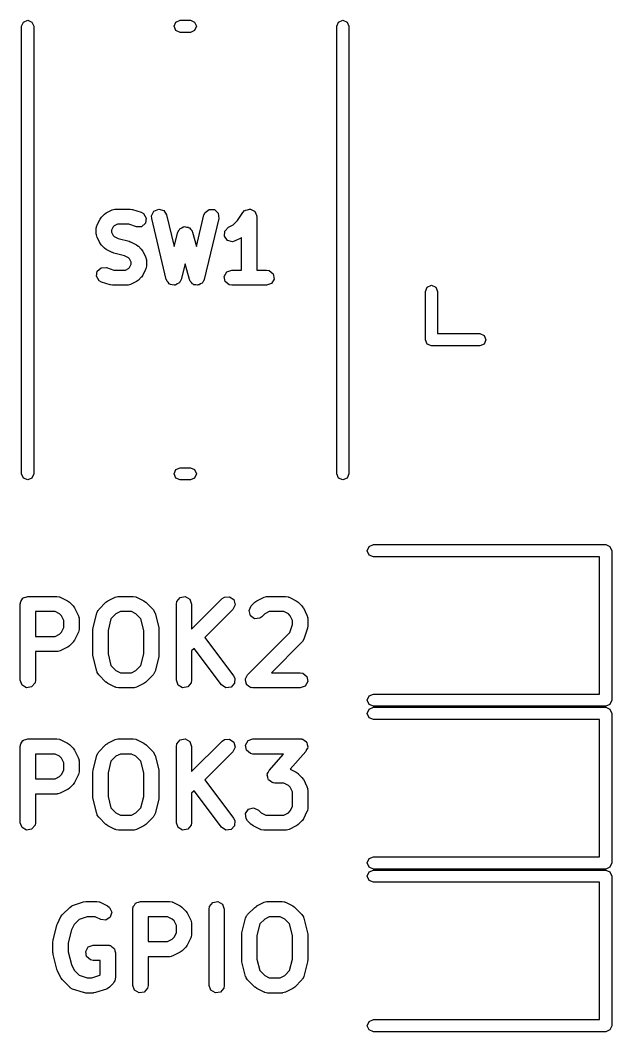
# Model space of a CAD drawing. Extents: x 83 to 117, y -104 to -70.4.
# Drawn here: x 89.33 to 95.14, y -90.69 to -80.74 of the extents above; entities that cross this region are included whole.
import ezdxf

# ---------------------------------------------------------------- set-up
doc = ezdxf.new("R2010")
doc.units = 0
doc.layers.add('BLACK', color=7, linetype='CONTINUOUS')

msp = doc.modelspace()

# ---------------------------------------------------------------- linework, layer by layer
at = {"layer": 'BLACK', "linetype": 'CONTINUOUS'}
for p, q in [((89.34, -80.8), (89.3576, -80.7576)), ((89.3576, -80.7576), (89.4, -80.74)), ((89.4, -80.74), (89.4424, -80.7576)), ((89.4424, -80.7576), (89.46, -80.8)), ((90.84, -80.8), (90.8576, -80.7576)), ((90.8576, -80.7576), (90.9, -80.74)), ((90.9, -80.74), (91, -80.74)), ((91, -80.74), (91.0424, -80.7576)), ((91.0424, -80.7576), (91.06, -80.8)), ((92.44, -80.8), (92.4576, -80.7576)), ((92.4576, -80.7576), (92.5, -80.74)), ((92.5, -80.74), (92.5424, -80.7576)), ((92.5424, -80.7576), (92.56, -80.8)), ((89.34, -85.2), (89.34, -80.8)), ((89.46, -80.8), (89.46, -85.2)), ((90.8576, -80.8424), (90.84, -80.8)), ((90.9, -80.86), (90.8576, -80.8424)), ((91, -80.86), (90.9, -80.86)), ((91.0424, -80.8424), (91, -80.86)), ((91.06, -80.8), (91.0424, -80.8424)), ((92.44, -85.2), (92.44, -80.8)), ((92.56, -80.8), (92.56, -85.2)), ((90.1255, -82.6755), (90.1541, -82.647)), ((90.1541, -82.647), (90.1725, -82.6341)), ((90.1725, -82.6341), (90.1736, -82.6329)), ((90.1736, -82.6329), (90.2307, -82.6043)), ((90.2307, -82.6043), (90.2557, -82.5969)), ((90.2557, -82.5969), (90.2601, -82.598)), ((90.2601, -82.598), (90.2643, -82.5964)), ((90.2643, -82.5964), (90.4071, -82.5964)), ((90.4071, -82.5964), (90.4292, -82.6003)), ((90.4292, -82.6003), (90.4309, -82.6003)), ((90.4309, -82.6003), (90.5166, -82.6288)), ((90.5166, -82.6288), (90.5395, -82.6413)), ((90.5395, -82.6413), (90.5663, -82.685)), ((90.6184, -82.6628), (90.6413, -82.6169)), ((90.6413, -82.6169), (90.6884, -82.5966)), ((90.6884, -82.5966), (90.7376, -82.6112)), ((90.7376, -82.6112), (90.7658, -82.6541)), ((91.1342, -82.6541), (91.1445, -82.6302)), ((91.1445, -82.6302), (91.1857, -82.5996)), ((91.1857, -82.5996), (91.2369, -82.6026)), ((91.2369, -82.6026), (91.2742, -82.6378)), ((91.2742, -82.6378), (91.2801, -82.6888)), ((91.4631, -82.7094), (91.5162, -82.6298)), ((91.5162, -82.6298), (91.5342, -82.611)), ((91.5342, -82.611), (91.5383, -82.6098)), ((91.5383, -82.6098), (91.5411, -82.6065)), ((91.5411, -82.6065), (91.5625, -82.6027)), ((91.5625, -82.6027), (91.5834, -82.5966)), ((91.5834, -82.5966), (91.5873, -82.5983)), ((91.5873, -82.5983), (91.5916, -82.5976)), ((91.5916, -82.5976), (91.6104, -82.6084)), ((91.6104, -82.6084), (91.6304, -82.6172)), ((91.6304, -82.6172), (91.6323, -82.6211)), ((91.6323, -82.6211), (91.636, -82.6232)), ((91.636, -82.6232), (91.6435, -82.6437)), ((91.6435, -82.6437), (91.6531, -82.6632)), ((90.0829, -82.7522), (90.1115, -82.695)), ((90.1115, -82.695), (90.1248, -82.677)), ((90.1248, -82.677), (90.1255, -82.6755)), ((90.282, -82.7464), (90.2516, -82.7616)), ((90.395, -82.7464), (90.282, -82.7464)), ((90.4691, -82.7712), (90.395, -82.7464)), ((90.5588, -82.7357), (90.5204, -82.7698)), ((90.5663, -82.685), (90.5588, -82.7357)), ((90.6199, -82.6888), (90.6184, -82.6628)), ((90.7628, -83.2888), (90.6199, -82.6888)), ((90.7658, -82.6541), (90.8398, -82.9649)), ((91.0602, -82.9649), (91.1342, -82.6541)), ((91.2801, -82.6888), (91.1372, -83.2888)), ((91.4199, -82.7526), (91.4631, -82.7094)), ((91.6531, -82.6632), (91.6521, -82.6674)), ((91.6521, -82.6674), (91.6536, -82.6714)), ((91.6536, -82.6714), (91.6536, -83.1964)), ((90.075, -82.7857), (90.0795, -82.7601)), ((90.075, -82.8429), (90.075, -82.7857)), ((90.0765, -82.8471), (90.075, -82.8429)), ((90.0755, -82.8514), (90.0765, -82.8471)), ((90.0795, -82.7601), (90.0824, -82.7566)), ((90.0824, -82.7566), (90.0829, -82.7522)), ((90.2402, -82.773), (90.225, -82.8034)), ((90.225, -82.8034), (90.225, -82.8252)), ((90.225, -82.8252), (90.2402, -82.8556)), ((90.2516, -82.7616), (90.2402, -82.773)), ((90.5204, -82.7698), (90.4691, -82.7712)), ((90.8398, -82.9649), (90.8775, -82.8235)), ((90.8775, -82.8235), (90.8885, -82.7999)), ((90.8885, -82.7999), (90.8941, -82.796)), ((90.8941, -82.796), (90.897, -82.7898)), ((90.897, -82.7898), (90.9146, -82.7816)), ((90.9146, -82.7816), (90.9305, -82.7704)), ((90.9305, -82.7704), (90.9373, -82.771)), ((90.9373, -82.771), (90.9436, -82.7681)), ((90.9436, -82.7681), (90.9623, -82.7732)), ((90.9623, -82.7732), (90.9816, -82.7748)), ((90.9816, -82.7748), (90.9865, -82.7797)), ((90.9865, -82.7797), (90.9931, -82.7815)), ((90.9931, -82.7815), (91.0042, -82.7974)), ((91.0042, -82.7974), (91.0179, -82.8111)), ((91.0179, -82.8111), (91.0185, -82.8179)), ((91.0185, -82.8179), (91.0225, -82.8235)), ((91.0225, -82.8235), (91.0602, -82.9649)), ((91.3353, -82.8642), (91.3383, -82.813)), ((91.3383, -82.813), (91.3736, -82.7758)), ((91.3736, -82.7758), (91.4199, -82.7526)), ((90.0829, -82.8764), (90.0755, -82.8514)), ((90.1115, -82.9335), (90.0829, -82.8764)), ((90.1127, -82.9347), (90.1115, -82.9335)), ((90.1255, -82.953), (90.1127, -82.9347)), ((90.2402, -82.8556), (90.2516, -82.8669)), ((90.2516, -82.8669), (90.2905, -82.8864)), ((90.2905, -82.8864), (90.3968, -82.913)), ((90.3968, -82.913), (90.4086, -82.9182)), ((90.4086, -82.9182), (90.4121, -82.9186)), ((90.4121, -82.9186), (90.4693, -82.9472)), ((90.4693, -82.9472), (90.4873, -82.9606)), ((91.3658, -82.9054), (91.3353, -82.8642)), ((91.4157, -82.9174), (91.3658, -82.9054)), ((91.4407, -82.9099), (91.4157, -82.9174)), ((91.4978, -82.8814), (91.4407, -82.9099)), ((91.499, -82.8802), (91.4978, -82.8814)), ((91.5036, -82.8769), (91.499, -82.8802)), ((91.5036, -83.1964), (91.5036, -82.8769)), ((90.1541, -82.9816), (90.1255, -82.953)), ((90.1556, -82.9823), (90.1541, -82.9816)), ((90.1736, -82.9957), (90.1556, -82.9823)), ((90.2307, -83.0242), (90.1736, -82.9957)), ((90.2343, -83.0246), (90.2307, -83.0242)), ((90.2461, -83.0299), (90.2343, -83.0246)), ((90.3524, -83.0565), (90.2461, -83.0299)), ((90.4873, -82.9606), (90.4887, -82.9613)), ((90.4887, -82.9613), (90.5173, -82.9898)), ((90.5173, -82.9898), (90.5302, -83.0082)), ((90.5302, -83.0082), (90.5314, -83.0093)), ((90.5314, -83.0093), (90.5599, -83.0665)), ((90.3913, -83.0759), (90.3524, -83.0565)), ((90.4026, -83.0873), (90.3913, -83.0759)), ((90.4179, -83.1177), (90.4026, -83.0873)), ((90.4026, -83.1699), (90.4179, -83.1394)), ((90.4179, -83.1394), (90.4179, -83.1177)), ((90.5599, -83.0665), (90.5674, -83.0914)), ((90.5674, -83.0914), (90.5663, -83.0958)), ((90.5663, -83.0958), (90.5679, -83.1)), ((90.5679, -83.1), (90.5679, -83.1571)), ((90.95, -83.1339), (90.9082, -83.2908)), ((90.9918, -83.2908), (90.95, -83.1339)), ((90.0765, -83.2579), (90.084, -83.2071)), ((90.084, -83.2071), (90.1224, -83.1731)), ((90.1224, -83.1731), (90.1737, -83.1717)), ((90.1737, -83.1717), (90.2479, -83.1964)), ((90.2479, -83.1964), (90.3609, -83.1964)), ((90.3609, -83.1964), (90.3913, -83.1812)), ((90.3913, -83.1812), (90.4026, -83.1699)), ((90.5599, -83.1907), (90.5314, -83.2478)), ((90.5605, -83.1862), (90.5599, -83.1907)), ((90.5633, -83.1828), (90.5605, -83.1862)), ((90.5679, -83.1571), (90.5633, -83.1828)), ((91.3333, -83.2584), (91.3589, -83.214)), ((91.3589, -83.214), (91.4071, -83.1964)), ((91.4071, -83.1964), (91.5036, -83.1964)), ((91.6536, -83.1964), (91.75, -83.1964)), ((91.75, -83.1964), (91.7757, -83.201)), ((91.7757, -83.201), (91.815, -83.2339)), ((91.815, -83.2339), (91.8239, -83.2845)), ((90.1034, -83.3016), (90.0765, -83.2579)), ((90.1263, -83.314), (90.1034, -83.3016)), ((90.212, -83.3426), (90.1263, -83.314)), ((90.2136, -83.3425), (90.212, -83.3426)), ((90.2357, -83.3464), (90.2136, -83.3425)), ((90.3786, -83.3464), (90.2357, -83.3464)), ((90.3828, -83.3449), (90.3786, -83.3464)), ((90.3871, -83.3459), (90.3828, -83.3449)), ((90.4121, -83.3385), (90.3871, -83.3459)), ((90.4693, -83.3099), (90.4121, -83.3385)), ((90.4704, -83.3088), (90.4693, -83.3099)), ((90.4887, -83.2959), (90.4704, -83.3088)), ((90.5173, -83.2673), (90.4887, -83.2959)), ((90.518, -83.2658), (90.5173, -83.2673)), ((90.5314, -83.2478), (90.518, -83.2658)), ((90.7671, -83.2954), (90.7628, -83.2888)), ((90.7678, -83.3032), (90.7671, -83.2954)), ((90.7808, -83.3162), (90.7678, -83.3032)), ((90.791, -83.3316), (90.7808, -83.3162)), ((90.7985, -83.3339), (90.791, -83.3316)), ((90.8041, -83.3394), (90.7985, -83.3339)), ((90.8225, -83.341), (90.8041, -83.3394)), ((90.8402, -83.3463), (90.8225, -83.341)), ((90.8474, -83.3432), (90.8402, -83.3463)), ((90.8552, -83.3438), (90.8474, -83.3432)), ((90.8703, -83.3333), (90.8552, -83.3438)), ((90.8872, -83.3259), (90.8703, -83.3333)), ((90.8908, -83.3189), (90.8872, -83.3259)), ((90.8972, -83.3144), (90.8908, -83.3189)), ((90.9082, -83.2908), (90.8972, -83.3144)), ((90.9963, -83.2972), (90.9918, -83.2908)), ((90.9972, -83.305), (90.9963, -83.2972)), ((91.0106, -83.3177), (90.9972, -83.305)), ((91.0212, -83.3328), (91.0106, -83.3177)), ((91.0288, -83.3349), (91.0212, -83.3328)), ((91.0345, -83.3403), (91.0288, -83.3349)), ((91.0529, -83.3414), (91.0345, -83.3403)), ((91.0707, -83.3462), (91.0529, -83.3414)), ((91.0779, -83.3428), (91.0707, -83.3462)), ((91.0857, -83.3433), (91.0779, -83.3428)), ((91.1005, -83.3323), (91.0857, -83.3433)), ((91.1173, -83.3245), (91.1005, -83.3323)), ((91.1206, -83.3174), (91.1173, -83.3245)), ((91.1269, -83.3127), (91.1206, -83.3174)), ((91.1372, -83.2888), (91.1269, -83.3127)), ((91.3422, -83.3089), (91.3333, -83.2584)), ((91.3815, -83.3419), (91.3422, -83.3089)), ((91.4071, -83.3464), (91.3815, -83.3419)), ((91.75, -83.3464), (91.4071, -83.3464)), ((91.7982, -83.3289), (91.75, -83.3464)), ((91.8239, -83.2845), (91.7982, -83.3289)), ((93.3295, -83.3638), (93.372, -83.3462)), ((93.372, -83.3462), (93.4144, -83.3638)), ((93.312, -83.4062), (93.3295, -83.3638)), ((93.312, -83.8812), (93.312, -83.4062)), ((93.4144, -83.3638), (93.432, -83.4062)), ((93.432, -83.4062), (93.432, -83.8212)), ((93.432, -83.8212), (93.847, -83.8212)), ((93.847, -83.8212), (93.8894, -83.8388)), ((93.8894, -83.8388), (93.907, -83.8812)), ((93.3295, -83.9236), (93.312, -83.8812)), ((93.372, -83.9412), (93.3295, -83.9236)), ((93.847, -83.9412), (93.372, -83.9412)), ((93.8894, -83.9236), (93.847, -83.9412)), ((93.907, -83.8812), (93.8894, -83.9236)), ((89.3576, -85.2424), (89.34, -85.2)), ((89.46, -85.2), (89.4424, -85.2424)), ((90.84, -85.2), (90.8576, -85.1576)), ((90.8576, -85.2424), (90.84, -85.2)), ((90.8576, -85.1576), (90.9, -85.14)), ((90.9, -85.14), (91, -85.14)), ((91, -85.14), (91.0424, -85.1576)), ((91.0424, -85.1576), (91.06, -85.2)), ((91.06, -85.2), (91.0424, -85.2424)), ((92.4576, -85.2424), (92.44, -85.2)), ((92.56, -85.2), (92.5424, -85.2424)), ((89.4, -85.26), (89.3576, -85.2424)), ((89.4424, -85.2424), (89.4, -85.26)), ((90.9, -85.26), (90.8576, -85.2424)), ((91, -85.26), (90.9, -85.26)), ((91.0424, -85.2424), (91, -85.26)), ((92.5, -85.26), (92.4576, -85.2424)), ((92.5424, -85.2424), (92.5, -85.26)), ((92.74, -85.9559), (92.7576, -85.9135)), ((92.7576, -85.9135), (92.8, -85.8959)), ((92.8, -85.8959), (95.085, -85.8959)), ((95.085, -85.8959), (95.1274, -85.9135)), ((95.1274, -85.9135), (95.145, -85.9559)), ((92.7576, -85.9984), (92.74, -85.9559)), ((92.8, -86.0159), (92.7576, -85.9984)), ((95.025, -86.0159), (92.8, -86.0159)), ((95.025, -87.3659), (95.025, -86.0159)), ((95.145, -85.9559), (95.145, -87.4259)), ((89.3437, -86.4396), (89.3535, -86.4228)), ((89.3535, -86.4228), (89.3598, -86.4204)), ((89.3598, -86.4204), (89.3642, -86.4153)), ((89.3642, -86.4153), (89.3834, -86.4119)), ((89.3834, -86.4119), (89.4017, -86.4052)), ((89.4017, -86.4052), (89.6874, -86.4052)), ((89.6874, -86.4052), (89.7131, -86.4097)), ((89.7131, -86.4097), (89.7165, -86.4126)), ((89.7165, -86.4126), (89.721, -86.4131)), ((89.721, -86.4131), (89.7924, -86.4488)), ((90.1896, -86.4488), (90.261, -86.4131)), ((90.261, -86.4131), (90.286, -86.4057)), ((90.286, -86.4057), (90.2903, -86.4067)), ((90.2903, -86.4067), (90.2946, -86.4052)), ((90.2946, -86.4052), (90.4374, -86.4052)), ((90.4374, -86.4052), (90.4631, -86.4097)), ((90.4631, -86.4097), (90.4665, -86.4126)), ((90.4665, -86.4126), (90.471, -86.4131)), ((90.471, -86.4131), (90.5424, -86.4488)), ((90.8669, -86.4546), (90.8999, -86.4153)), ((90.8999, -86.4153), (90.9504, -86.4064)), ((90.9504, -86.4064), (90.9949, -86.432)), ((91.0124, -86.7277), (91.313, -86.4272)), ((91.313, -86.4272), (91.3343, -86.4122)), ((91.3343, -86.4122), (91.3854, -86.4078)), ((91.3854, -86.4078), (91.4274, -86.4372)), ((91.6539, -86.4488), (91.7253, -86.4131)), ((91.7253, -86.4131), (91.7503, -86.4057)), ((91.7503, -86.4057), (91.7546, -86.4067)), ((91.7546, -86.4067), (91.7588, -86.4052)), ((91.7588, -86.4052), (91.9374, -86.4052)), ((91.9374, -86.4052), (91.9631, -86.4097)), ((91.9631, -86.4097), (91.9665, -86.4126)), ((91.9665, -86.4126), (91.971, -86.4131)), ((91.971, -86.4131), (92.0424, -86.4488)), ((89.3267, -86.4802), (89.3284, -86.4705)), ((89.3267, -87.2302), (89.3267, -86.4802)), ((89.3278, -86.4672), (89.3295, -86.4643)), ((89.3284, -86.4705), (89.3278, -86.4672)), ((89.3295, -86.4643), (89.3312, -86.4546)), ((89.3312, -86.4546), (89.3437, -86.4396)), ((89.7924, -86.4488), (89.8104, -86.4622)), ((89.8104, -86.4622), (89.8119, -86.4629)), ((89.8119, -86.4629), (89.8476, -86.4986)), ((89.8476, -86.4986), (89.8604, -86.517)), ((89.8604, -86.517), (89.8616, -86.5181)), ((89.8616, -86.5181), (89.8974, -86.5895)), ((90.0987, -86.5343), (90.1701, -86.4629)), ((90.1701, -86.4629), (90.1885, -86.45)), ((90.1885, -86.45), (90.1896, -86.4488)), ((90.5424, -86.4488), (90.5604, -86.4622)), ((90.5604, -86.4622), (90.5619, -86.4629)), ((90.5619, -86.4629), (90.6333, -86.5343)), ((90.8624, -86.4802), (90.8669, -86.4546)), ((90.8624, -87.2302), (90.8624, -86.4802)), ((90.9949, -86.432), (91.0124, -86.4802)), ((91.0124, -86.4802), (91.0124, -86.7277)), ((91.4407, -86.4868), (91.419, -86.5332)), ((91.4274, -86.4372), (91.4407, -86.4868)), ((91.577, -86.5451), (91.5987, -86.4986)), ((91.5987, -86.4986), (91.6344, -86.4629)), ((91.6344, -86.4629), (91.6527, -86.45)), ((91.6527, -86.45), (91.6539, -86.4488)), ((92.0424, -86.4488), (92.0604, -86.4622)), ((92.0604, -86.4622), (92.0619, -86.4629)), ((92.0619, -86.4629), (92.0976, -86.4986)), ((92.0976, -86.4986), (92.1104, -86.517)), ((92.1104, -86.517), (92.1116, -86.5181)), ((92.1116, -86.5181), (92.1473, -86.5895)), ((89.4767, -86.5552), (89.4767, -86.7981)), ((89.6697, -86.5552), (89.4767, -86.5552)), ((89.7144, -86.5776), (89.6697, -86.5552)), ((89.7329, -86.5961), (89.7144, -86.5776)), ((89.7553, -86.6408), (89.7329, -86.5961)), ((89.8974, -86.5895), (89.9048, -86.6145)), ((89.9048, -86.6145), (89.9037, -86.6189)), ((89.9037, -86.6189), (89.9053, -86.6231)), ((89.9053, -86.6231), (89.9053, -86.7302)), ((90.0432, -86.712), (90.0789, -86.5692)), ((90.0789, -86.5692), (90.0895, -86.5454)), ((90.0895, -86.5454), (90.0955, -86.541)), ((90.0955, -86.541), (90.0987, -86.5343)), ((90.2194, -86.6257), (90.191, -86.7394)), ((90.2676, -86.5776), (90.2194, -86.6257)), ((90.3123, -86.5552), (90.2676, -86.5776)), ((90.4197, -86.5552), (90.3123, -86.5552)), ((90.4644, -86.5776), (90.4197, -86.5552)), ((90.5125, -86.6257), (90.4644, -86.5776)), ((90.541, -86.7394), (90.5125, -86.6257)), ((90.6333, -86.5343), (90.6482, -86.5557)), ((90.6482, -86.5557), (90.6489, -86.563)), ((90.6489, -86.563), (90.653, -86.5692)), ((90.653, -86.5692), (90.6887, -86.712)), ((91.419, -86.5332), (91.1436, -86.8087)), ((91.5903, -86.5947), (91.577, -86.5451)), ((91.6323, -86.6241), (91.5903, -86.5947)), ((91.6834, -86.6196), (91.6323, -86.6241)), ((91.7047, -86.6047), (91.6834, -86.6196)), ((91.7318, -86.5776), (91.7047, -86.6047)), ((91.7765, -86.5552), (91.7318, -86.5776)), ((91.9197, -86.5552), (91.7765, -86.5552)), ((91.9644, -86.5776), (91.9197, -86.5552)), ((91.9829, -86.5961), (91.9644, -86.5776)), ((92.0053, -86.6408), (91.9829, -86.5961)), ((92.1473, -86.5895), (92.1548, -86.6145)), ((92.1548, -86.6145), (92.1537, -86.6189)), ((92.1537, -86.6189), (92.1553, -86.6231)), ((92.1553, -86.6231), (92.1553, -86.6945)), ((89.7329, -86.7572), (89.7553, -86.7125)), ((89.7553, -86.7125), (89.7553, -86.6408)), ((90.041, -86.7302), (90.0436, -86.7155)), ((90.0436, -86.7155), (90.0432, -86.712)), ((90.6887, -86.712), (90.6898, -86.727)), ((90.6898, -86.727), (90.691, -86.7302)), ((91.979, -86.7611), (92.0053, -86.6823)), ((92.0053, -86.6823), (92.0053, -86.6408)), ((92.1514, -86.7182), (92.1157, -86.8254)), ((92.1553, -86.6945), (92.1514, -86.7166)), ((92.1514, -86.7166), (92.1514, -86.7182)), ((89.4767, -86.7981), (89.6697, -86.7981)), ((89.6697, -86.7981), (89.7144, -86.7757)), ((89.7144, -86.7757), (89.7329, -86.7572)), ((89.8974, -86.7638), (89.8616, -86.8352)), ((89.8979, -86.7593), (89.8974, -86.7638)), ((89.9007, -86.7559), (89.8979, -86.7593)), ((89.9053, -86.7302), (89.9007, -86.7559)), ((90.041, -86.9802), (90.041, -86.7302)), ((90.191, -86.7394), (90.191, -86.971)), ((90.541, -86.971), (90.541, -86.7394)), ((90.691, -86.7302), (90.691, -86.9802)), ((91.1436, -86.8087), (91.426, -87.1852)), ((91.563, -87.1772), (91.979, -86.7611)), ((92.1157, -86.8254), (92.1033, -86.8483)), ((89.7924, -86.9044), (89.721, -86.9402)), ((89.7935, -86.9032), (89.7924, -86.9044)), ((89.8119, -86.8904), (89.7935, -86.9032)), ((89.8476, -86.8547), (89.8119, -86.8904)), ((89.8483, -86.8532), (89.8476, -86.8547)), ((89.8616, -86.8352), (89.8483, -86.8532)), ((91.0364, -86.9158), (91.0124, -86.9399)), ((91.306, -87.2752), (91.0364, -86.9158)), ((92.0976, -86.8547), (91.797, -87.1552)), ((92.0995, -86.8506), (92.0976, -86.8547)), ((92.1033, -86.8483), (92.0995, -86.8506)), ((89.6874, -86.9481), (89.4767, -86.9481)), ((89.4767, -86.9481), (89.4767, -87.2302)), ((89.6916, -86.9465), (89.6874, -86.9481)), ((89.696, -86.9476), (89.6916, -86.9465)), ((89.721, -86.9402), (89.696, -86.9476)), ((90.0422, -86.9835), (90.041, -86.9802)), ((90.0432, -86.9984), (90.0422, -86.9835)), ((90.0789, -87.1413), (90.0432, -86.9984)), ((90.191, -86.971), (90.2194, -87.0847)), ((90.5125, -87.0847), (90.541, -86.971)), ((90.6887, -86.9984), (90.653, -87.1413)), ((90.691, -86.9802), (90.6884, -86.995)), ((90.6884, -86.995), (90.6887, -86.9984)), ((91.0124, -86.9399), (91.0124, -87.2302)), ((90.2194, -87.0847), (90.2676, -87.1329)), ((90.4644, -87.1329), (90.5125, -87.0847)), ((90.0831, -87.1474), (90.0789, -87.1413)), ((90.0837, -87.1548), (90.0831, -87.1474)), ((90.0987, -87.1761), (90.0837, -87.1548)), ((90.1701, -87.2475), (90.0987, -87.1761)), ((90.2676, -87.1329), (90.3123, -87.1552)), ((90.3123, -87.1552), (90.4197, -87.1552)), ((90.4197, -87.1552), (90.4644, -87.1329)), ((90.6333, -87.1761), (90.5619, -87.2475)), ((90.6364, -87.1694), (90.6333, -87.1761)), ((90.6424, -87.165), (90.6364, -87.1694)), ((90.653, -87.1413), (90.6424, -87.165)), ((91.426, -87.1852), (91.4378, -87.2084)), ((91.4378, -87.2084), (91.435, -87.2597)), ((91.5413, -87.2237), (91.5427, -87.2206)), ((91.5471, -87.2455), (91.5413, -87.2237)), ((91.5421, -87.2172), (91.5534, -87.1976)), ((91.5427, -87.2206), (91.5421, -87.2172)), ((91.5534, -87.1976), (91.563, -87.1772)), ((91.797, -87.1552), (92.0803, -87.1552)), ((92.0803, -87.1552), (92.1059, -87.1597)), ((92.1059, -87.1597), (92.1452, -87.1927)), ((92.1452, -87.1927), (92.1541, -87.2432)), ((89.3442, -87.2784), (89.3267, -87.2302)), ((89.3887, -87.3041), (89.3442, -87.2784)), ((89.4392, -87.2952), (89.3887, -87.3041)), ((89.4722, -87.2559), (89.4392, -87.2952)), ((89.4767, -87.2302), (89.4722, -87.2559)), ((90.1716, -87.2482), (90.1701, -87.2475)), ((90.1896, -87.2616), (90.1716, -87.2482)), ((90.261, -87.2973), (90.1896, -87.2616)), ((90.2655, -87.2978), (90.261, -87.2973)), ((90.2689, -87.3007), (90.2655, -87.2978)), ((90.2946, -87.3052), (90.2689, -87.3007)), ((90.4374, -87.3052), (90.2946, -87.3052)), ((90.4416, -87.3037), (90.4374, -87.3052)), ((90.446, -87.3047), (90.4416, -87.3037)), ((90.471, -87.2973), (90.446, -87.3047)), ((90.5424, -87.2616), (90.471, -87.2973)), ((90.5435, -87.2604), (90.5424, -87.2616)), ((90.5619, -87.2475), (90.5435, -87.2604)), ((90.88, -87.2784), (90.8624, -87.2302)), ((90.9244, -87.3041), (90.88, -87.2784)), ((90.9749, -87.2952), (90.9244, -87.3041)), ((91.0079, -87.2559), (90.9749, -87.2952)), ((91.0124, -87.2302), (91.0079, -87.2559)), ((91.3489, -87.3033), (91.306, -87.2752)), ((91.3999, -87.2971), (91.3489, -87.3033)), ((91.435, -87.2597), (91.3999, -87.2971)), ((91.551, -87.2677), (91.5471, -87.2455)), ((91.5537, -87.2699), (91.551, -87.2677)), ((91.5545, -87.2732), (91.5537, -87.2699)), ((91.573, -87.2862), (91.5545, -87.2732)), ((91.5903, -87.3007), (91.573, -87.2862)), ((91.5949, -87.3015), (91.5903, -87.3007)), ((91.5966, -87.3027), (91.5949, -87.3015)), ((91.5999, -87.3024), (91.5966, -87.3027)), ((91.616, -87.3052), (91.5999, -87.3024)), ((92.0803, -87.3052), (91.616, -87.3052)), ((92.1285, -87.2877), (92.0803, -87.3052)), ((92.1541, -87.2432), (92.1285, -87.2877)), ((92.74, -87.4259), (92.7576, -87.3835)), ((92.7576, -87.3835), (92.8, -87.3659)), ((92.8, -87.3659), (95.025, -87.3659)), ((92.7576, -87.4684), (92.74, -87.4259)), ((92.74, -87.5559), (92.7576, -87.5135)), ((92.8, -87.4859), (92.7576, -87.4684)), ((92.7576, -87.5135), (92.8, -87.4959)), ((95.085, -87.4859), (92.8, -87.4859)), ((92.8, -87.4959), (95.085, -87.4959)), ((95.1274, -87.4684), (95.085, -87.4859)), ((95.085, -87.4959), (95.1274, -87.5135)), ((95.145, -87.4259), (95.1274, -87.4684)), ((95.1274, -87.5135), (95.145, -87.5559)), ((92.7576, -87.5984), (92.74, -87.5559)), ((92.8, -87.6159), (92.7576, -87.5984)), ((95.025, -87.6159), (92.8, -87.6159)), ((95.025, -88.9659), (95.025, -87.6159)), ((95.145, -87.5559), (95.145, -89.0259)), ((89.3535, -87.8228), (89.3598, -87.8204)), ((89.3598, -87.8204), (89.3642, -87.8153)), ((89.3642, -87.8153), (89.3834, -87.8119)), ((89.3834, -87.8119), (89.4017, -87.8052)), ((89.4017, -87.8052), (89.6874, -87.8052)), ((89.6874, -87.8052), (89.7131, -87.8097)), ((89.7131, -87.8097), (89.7165, -87.8126)), ((89.7165, -87.8126), (89.721, -87.8131)), ((89.721, -87.8131), (89.7924, -87.8488)), ((90.1896, -87.8488), (90.261, -87.8131)), ((90.261, -87.8131), (90.286, -87.8057)), ((90.286, -87.8057), (90.2903, -87.8067)), ((90.2903, -87.8067), (90.2946, -87.8052)), ((90.2946, -87.8052), (90.4374, -87.8052)), ((90.4374, -87.8052), (90.4631, -87.8097)), ((90.4631, -87.8097), (90.4665, -87.8126)), ((90.4665, -87.8126), (90.471, -87.8131)), ((90.471, -87.8131), (90.5424, -87.8488)), ((90.8669, -87.8546), (90.8999, -87.8153)), ((90.8999, -87.8153), (90.9504, -87.8064)), ((90.9504, -87.8064), (90.9949, -87.832)), ((91.313, -87.8272), (91.3343, -87.8122)), ((91.3343, -87.8122), (91.3854, -87.8078)), ((91.3854, -87.8078), (91.4274, -87.8372)), ((91.5678, -87.8228), (91.616, -87.8052)), ((91.616, -87.8052), (92.0803, -87.8052)), ((92.0803, -87.8052), (92.0914, -87.8072)), ((92.0914, -87.8072), (92.0948, -87.8066)), ((92.0948, -87.8066), (92.0975, -87.8082)), ((92.0975, -87.8082), (92.1059, -87.8097)), ((92.1059, -87.8097), (92.1214, -87.8227)), ((89.3267, -87.8802), (89.3284, -87.8705)), ((89.3267, -88.6302), (89.3267, -87.8802)), ((89.3278, -87.8672), (89.3295, -87.8643)), ((89.3284, -87.8705), (89.3278, -87.8672)), ((89.3295, -87.8643), (89.3312, -87.8546)), ((89.3312, -87.8546), (89.3437, -87.8396)), ((89.3437, -87.8396), (89.3535, -87.8228)), ((89.7924, -87.8488), (89.8104, -87.8622)), ((89.8104, -87.8622), (89.8119, -87.8629)), ((89.8119, -87.8629), (89.8476, -87.8986)), ((89.8476, -87.8986), (89.8604, -87.917)), ((89.8604, -87.917), (89.8616, -87.9181)), ((89.8616, -87.9181), (89.8974, -87.9895)), ((90.0987, -87.9343), (90.1701, -87.8629)), ((90.1701, -87.8629), (90.1885, -87.85)), ((90.1885, -87.85), (90.1896, -87.8488)), ((90.5424, -87.8488), (90.5604, -87.8622)), ((90.5604, -87.8622), (90.5619, -87.8629)), ((90.5619, -87.8629), (90.6333, -87.9343)), ((90.8624, -87.8802), (90.8669, -87.8546)), ((90.8624, -88.6302), (90.8624, -87.8802)), ((90.9949, -87.832), (91.0124, -87.8802)), ((91.0124, -88.1277), (91.313, -87.8272)), ((91.0124, -87.8802), (91.0124, -88.1277)), ((91.4407, -87.8867), (91.419, -87.9332)), ((91.4274, -87.8372), (91.4407, -87.8867)), ((91.5421, -87.8672), (91.5678, -87.8228)), ((91.551, -87.9177), (91.5421, -87.8672)), ((91.5903, -87.9507), (91.551, -87.9177)), ((92.1214, -87.8227), (92.1387, -87.8332)), ((92.144, -87.9107), (92.1367, -87.9296)), ((92.1387, -87.8332), (92.1406, -87.8389)), ((92.1406, -87.8389), (92.1452, -87.8427)), ((92.1541, -87.8932), (92.144, -87.9107)), ((92.1452, -87.8427), (92.1487, -87.8626)), ((92.1487, -87.8626), (92.1553, -87.8818)), ((92.1553, -87.8818), (92.1531, -87.8873)), ((92.1531, -87.8873), (92.1541, -87.8932)), ((89.4767, -87.9552), (89.4767, -88.1981)), ((89.6697, -87.9552), (89.4767, -87.9552)), ((89.7144, -87.9776), (89.6697, -87.9552)), ((89.7329, -87.9961), (89.7144, -87.9776)), ((89.7553, -88.0408), (89.7329, -87.9961)), ((89.8974, -87.9895), (89.9048, -88.0145)), ((89.9048, -88.0145), (89.9037, -88.0189)), ((89.9037, -88.0189), (89.9053, -88.0231)), ((90.0432, -88.112), (90.0789, -87.9692)), ((90.0789, -87.9692), (90.0895, -87.9454)), ((90.0895, -87.9454), (90.0955, -87.941)), ((90.0955, -87.941), (90.0987, -87.9343)), ((90.2676, -87.9776), (90.2194, -88.0257)), ((90.3123, -87.9552), (90.2676, -87.9776)), ((90.4197, -87.9552), (90.3123, -87.9552)), ((90.4644, -87.9776), (90.4197, -87.9552)), ((90.5125, -88.0257), (90.4644, -87.9776)), ((90.6333, -87.9343), (90.6482, -87.9557)), ((90.6482, -87.9557), (90.6489, -87.963)), ((90.6489, -87.963), (90.653, -87.9692)), ((90.653, -87.9692), (90.6887, -88.112)), ((91.419, -87.9332), (91.1436, -88.2087)), ((91.616, -87.9552), (91.5903, -87.9507)), ((91.915, -87.9552), (91.616, -87.9552)), ((91.7738, -88.1165), (91.915, -87.9552)), ((92.1367, -87.9296), (91.9832, -88.105)), ((89.7329, -88.1572), (89.7553, -88.1125)), ((89.7553, -88.1125), (89.7553, -88.0408)), ((89.9053, -88.0231), (89.9053, -88.1302)), ((90.041, -88.1302), (90.0436, -88.1155)), ((90.0436, -88.1155), (90.0432, -88.112)), ((90.2194, -88.0257), (90.191, -88.1394)), ((90.541, -88.1394), (90.5125, -88.0257)), ((90.6887, -88.112), (90.6898, -88.127)), ((91.7665, -88.1354), (91.7738, -88.1165)), ((91.9832, -88.105), (92.0424, -88.1346)), ((89.4767, -88.1981), (89.6697, -88.1981)), ((89.6697, -88.1981), (89.7144, -88.1757)), ((89.7144, -88.1757), (89.7329, -88.1572)), ((89.8974, -88.1638), (89.8616, -88.2352)), ((89.8979, -88.1593), (89.8974, -88.1638)), ((89.9007, -88.1559), (89.8979, -88.1593)), ((89.9053, -88.1302), (89.9007, -88.1559)), ((90.041, -88.3802), (90.041, -88.1302)), ((90.191, -88.1394), (90.191, -88.371)), ((90.541, -88.371), (90.541, -88.1394)), ((90.6898, -88.127), (90.691, -88.1302)), ((90.691, -88.1302), (90.691, -88.3802)), ((91.1436, -88.2087), (91.426, -88.5852)), ((91.7553, -88.1644), (91.7574, -88.1588)), ((91.7618, -88.1835), (91.7553, -88.1644)), ((91.7564, -88.1529), (91.7665, -88.1354)), ((91.7574, -88.1588), (91.7564, -88.1529)), ((91.7653, -88.2034), (91.7618, -88.1835)), ((91.7699, -88.2073), (91.7653, -88.2034)), ((91.7718, -88.2129), (91.7699, -88.2073)), ((91.7891, -88.2234), (91.7718, -88.2129)), ((92.0424, -88.1346), (92.0604, -88.1479)), ((92.0604, -88.1479), (92.0619, -88.1486)), ((92.0619, -88.1486), (92.0976, -88.1843)), ((92.0976, -88.1843), (92.1104, -88.2027)), ((92.1104, -88.2027), (92.1116, -88.2038)), ((92.1116, -88.2038), (92.1473, -88.2752)), ((89.7924, -88.3044), (89.721, -88.3402)), ((89.7935, -88.3032), (89.7924, -88.3044)), ((89.8119, -88.2904), (89.7935, -88.3032)), ((89.8476, -88.2547), (89.8119, -88.2904)), ((89.8483, -88.2532), (89.8476, -88.2547)), ((89.8616, -88.2352), (89.8483, -88.2532)), ((91.0364, -88.3158), (91.0124, -88.3399)), ((91.306, -88.6752), (91.0364, -88.3158)), ((91.8046, -88.2364), (91.7891, -88.2234)), ((91.8131, -88.2379), (91.8046, -88.2364)), ((91.8157, -88.2395), (91.8131, -88.2379)), ((91.8192, -88.239), (91.8157, -88.2395)), ((91.8303, -88.2409), (91.8192, -88.239)), ((91.9197, -88.2409), (91.8303, -88.2409)), ((91.9644, -88.2633), (91.9197, -88.2409)), ((91.9829, -88.2818), (91.9644, -88.2633)), ((92.0053, -88.3265), (91.9829, -88.2818)), ((92.1473, -88.2752), (92.1548, -88.3002)), ((92.1548, -88.3002), (92.1537, -88.3046)), ((92.1537, -88.3046), (92.1553, -88.3088)), ((92.1553, -88.3088), (92.1553, -88.4874)), ((89.6874, -88.3481), (89.4767, -88.3481)), ((89.4767, -88.3481), (89.4767, -88.6302)), ((89.6916, -88.3465), (89.6874, -88.3481)), ((89.696, -88.3476), (89.6916, -88.3465)), ((89.721, -88.3402), (89.696, -88.3476)), ((90.0422, -88.3835), (90.041, -88.3802)), ((90.0432, -88.3984), (90.0422, -88.3835)), ((90.0789, -88.5413), (90.0432, -88.3984)), ((90.191, -88.371), (90.2194, -88.4847)), ((90.5125, -88.4847), (90.541, -88.371)), ((90.6887, -88.3984), (90.653, -88.5413)), ((90.691, -88.3802), (90.6884, -88.395)), ((90.6884, -88.395), (90.6887, -88.3984)), ((91.0124, -88.3399), (91.0124, -88.6302)), ((92.0053, -88.4697), (92.0053, -88.3265)), ((90.2194, -88.4847), (90.2676, -88.5329)), ((90.4644, -88.5329), (90.5125, -88.4847)), ((91.5435, -88.5394), (91.573, -88.4973)), ((91.573, -88.4973), (91.6225, -88.4841)), ((91.6225, -88.4841), (91.669, -88.5058)), ((91.669, -88.5058), (91.6961, -88.5329)), ((91.9644, -88.5329), (91.9829, -88.5144)), ((91.9829, -88.5144), (92.0053, -88.4697)), ((92.1479, -88.5164), (92.1473, -88.5209)), ((92.1507, -88.513), (92.1479, -88.5164)), ((92.1553, -88.4874), (92.1507, -88.513)), ((90.0831, -88.5474), (90.0789, -88.5413)), ((90.0837, -88.5548), (90.0831, -88.5474)), ((90.0987, -88.5761), (90.0837, -88.5548)), ((90.1701, -88.6475), (90.0987, -88.5761)), ((90.2676, -88.5329), (90.3123, -88.5552)), ((90.3123, -88.5552), (90.4197, -88.5552)), ((90.4197, -88.5552), (90.4644, -88.5329)), ((90.6333, -88.5761), (90.5619, -88.6475)), ((90.6364, -88.5694), (90.6333, -88.5761)), ((90.6424, -88.565), (90.6364, -88.5694)), ((90.653, -88.5413), (90.6424, -88.565)), ((91.426, -88.5852), (91.4378, -88.6084)), ((91.4378, -88.6084), (91.435, -88.6597)), ((91.548, -88.5905), (91.5435, -88.5394)), ((91.563, -88.6118), (91.548, -88.5905)), ((91.5987, -88.6475), (91.563, -88.6118)), ((91.6961, -88.5329), (91.7408, -88.5552)), ((91.7408, -88.5552), (91.9197, -88.5552)), ((91.9197, -88.5552), (91.9644, -88.5329)), ((92.0976, -88.6118), (92.0619, -88.6475)), ((92.0983, -88.6103), (92.0976, -88.6118)), ((92.1116, -88.5923), (92.0983, -88.6103)), ((92.1473, -88.5209), (92.1116, -88.5923)), ((89.3442, -88.6784), (89.3267, -88.6302)), ((89.3887, -88.7041), (89.3442, -88.6784)), ((89.4392, -88.6952), (89.3887, -88.7041)), ((89.4722, -88.6559), (89.4392, -88.6952)), ((89.4767, -88.6302), (89.4722, -88.6559)), ((90.1716, -88.6482), (90.1701, -88.6475)), ((90.1896, -88.6616), (90.1716, -88.6482)), ((90.261, -88.6973), (90.1896, -88.6616)), ((90.2655, -88.6978), (90.261, -88.6973)), ((90.2689, -88.7007), (90.2655, -88.6978)), ((90.2946, -88.7052), (90.2689, -88.7007)), ((90.4374, -88.7052), (90.2946, -88.7052)), ((90.4416, -88.7037), (90.4374, -88.7052)), ((90.446, -88.7047), (90.4416, -88.7037)), ((90.471, -88.6973), (90.446, -88.7047)), ((90.5424, -88.6616), (90.471, -88.6973)), ((90.5435, -88.6604), (90.5424, -88.6616)), ((90.5619, -88.6475), (90.5435, -88.6604)), ((90.88, -88.6784), (90.8624, -88.6302)), ((90.9244, -88.7041), (90.88, -88.6784)), ((90.9749, -88.6952), (90.9244, -88.7041)), ((91.0079, -88.6559), (90.9749, -88.6952)), ((91.0124, -88.6302), (91.0079, -88.6559)), ((91.3489, -88.7033), (91.306, -88.6752)), ((91.3999, -88.6971), (91.3489, -88.7033)), ((91.435, -88.6597), (91.3999, -88.6971)), ((91.6001, -88.6482), (91.5987, -88.6475)), ((91.6182, -88.6616), (91.6001, -88.6482)), ((91.6896, -88.6973), (91.6182, -88.6616)), ((91.694, -88.6978), (91.6896, -88.6973)), ((91.6975, -88.7007), (91.694, -88.6978)), ((91.7231, -88.7052), (91.6975, -88.7007)), ((91.9374, -88.7052), (91.7231, -88.7052)), ((91.9416, -88.7037), (91.9374, -88.7052)), ((91.946, -88.7047), (91.9416, -88.7037)), ((91.971, -88.6973), (91.946, -88.7047)), ((92.0424, -88.6616), (91.971, -88.6973)), ((92.0435, -88.6604), (92.0424, -88.6616)), ((92.0619, -88.6475), (92.0435, -88.6604)), ((92.74, -89.0259), (92.7576, -88.9835)), ((92.7576, -88.9835), (92.8, -88.9659)), ((92.8, -88.9659), (95.025, -88.9659)), ((92.7576, -89.0684), (92.74, -89.0259)), ((92.74, -89.1559), (92.7576, -89.1135)), ((92.8, -89.0859), (92.7576, -89.0684)), ((92.7576, -89.1135), (92.8, -89.0959)), ((95.085, -89.0859), (92.8, -89.0859)), ((92.8, -89.0959), (95.085, -89.0959)), ((95.1274, -89.0684), (95.085, -89.0859)), ((95.085, -89.0959), (95.1274, -89.1135)), ((95.145, -89.0259), (95.1274, -89.0684)), ((95.1274, -89.1135), (95.145, -89.1559)), ((92.7576, -89.1984), (92.74, -89.1559)), ((92.8, -89.2159), (92.7576, -89.1984)), ((95.145, -89.1559), (95.145, -90.6259)), ((95.025, -89.2159), (92.8, -89.2159)), ((95.025, -90.5659), (95.025, -89.2159)), ((89.8423, -89.4448), (89.9494, -89.4091)), ((89.9494, -89.4091), (89.9716, -89.4058)), ((89.9716, -89.4058), (89.9731, -89.4052)), ((89.9731, -89.4052), (90.0803, -89.4052)), ((90.0803, -89.4052), (90.1059, -89.4097)), ((90.1059, -89.4097), (90.1094, -89.4126)), ((90.1094, -89.4126), (90.1138, -89.4131)), ((90.1138, -89.4131), (90.1852, -89.4488)), ((90.4713, -89.4153), (90.4905, -89.4119)), ((90.4905, -89.4119), (90.5088, -89.4052)), ((90.5088, -89.4052), (90.7946, -89.4052)), ((90.7946, -89.4052), (90.8202, -89.4097)), ((90.8202, -89.4097), (90.8236, -89.4126)), ((90.8236, -89.4126), (90.8281, -89.4131)), ((90.8281, -89.4131), (90.8995, -89.4488)), ((91.2213, -89.4153), (91.2719, -89.4064)), ((91.2719, -89.4064), (91.3163, -89.432)), ((91.6539, -89.4488), (91.7253, -89.4131)), ((91.7253, -89.4131), (91.7503, -89.4057)), ((91.7503, -89.4057), (91.7546, -89.4067)), ((91.7546, -89.4067), (91.7588, -89.4052)), ((91.7588, -89.4052), (91.9017, -89.4052)), ((91.9017, -89.4052), (91.9273, -89.4097)), ((91.9273, -89.4097), (91.9308, -89.4126)), ((91.9308, -89.4126), (91.9352, -89.4131)), ((91.9352, -89.4131), (92.0067, -89.4488)), ((89.7415, -89.5343), (89.813, -89.4629)), ((89.813, -89.4629), (89.8343, -89.448)), ((89.8343, -89.448), (89.8388, -89.4476)), ((89.8388, -89.4476), (89.8423, -89.4448)), ((90.1852, -89.4488), (90.2062, -89.4644)), ((90.2062, -89.4644), (90.2266, -89.5114)), ((90.2266, -89.5114), (90.2119, -89.5606)), ((90.4338, -89.4802), (90.4356, -89.4705)), ((90.4338, -90.2302), (90.4338, -89.4802)), ((90.435, -89.4672), (90.4366, -89.4643)), ((90.4356, -89.4705), (90.435, -89.4672)), ((90.4366, -89.4643), (90.4384, -89.4546)), ((90.4384, -89.4546), (90.4509, -89.4396)), ((90.4509, -89.4396), (90.4606, -89.4228)), ((90.4606, -89.4228), (90.467, -89.4204)), ((90.467, -89.4204), (90.4713, -89.4153)), ((90.8995, -89.4488), (90.9175, -89.4622)), ((90.9175, -89.4622), (90.919, -89.4629)), ((90.919, -89.4629), (90.9547, -89.4986)), ((90.9547, -89.4986), (90.9676, -89.517)), ((91.1838, -89.4802), (91.1884, -89.4546)), ((91.1838, -90.2302), (91.1838, -89.4802)), ((91.1884, -89.4546), (91.2213, -89.4153)), ((91.3163, -89.432), (91.3338, -89.4802)), ((91.3338, -89.4802), (91.3338, -90.2302)), ((91.563, -89.5343), (91.6344, -89.4629)), ((91.6344, -89.4629), (91.6527, -89.45)), ((91.6527, -89.45), (91.6539, -89.4488)), ((92.0067, -89.4488), (92.0247, -89.4622)), ((92.0247, -89.4622), (92.0262, -89.4629)), ((92.0262, -89.4629), (92.0976, -89.5343)), ((89.6918, -89.6252), (89.7275, -89.5538)), ((89.7275, -89.5538), (89.7408, -89.5358)), ((89.7408, -89.5358), (89.7415, -89.5343)), ((89.9065, -89.5815), (89.8562, -89.6318)), ((89.9853, -89.5552), (89.9065, -89.5815)), ((90.0626, -89.5552), (89.9853, -89.5552)), ((90.1182, -89.583), (90.0626, -89.5552)), ((90.1691, -89.5889), (90.1182, -89.583)), ((90.2119, -89.5606), (90.1691, -89.5889)), ((90.5838, -89.5552), (90.5838, -89.7981)), ((90.7768, -89.5552), (90.5838, -89.5552)), ((90.8216, -89.5776), (90.7768, -89.5552)), ((90.8401, -89.5961), (90.8216, -89.5776)), ((90.8624, -89.6408), (90.8401, -89.5961)), ((90.9676, -89.517), (90.9688, -89.5181)), ((90.9688, -89.5181), (91.0045, -89.5895)), ((91.0045, -89.5895), (91.0119, -89.6145)), ((91.5075, -89.712), (91.5432, -89.5692)), ((91.5432, -89.5692), (91.5538, -89.5454)), ((91.5538, -89.5454), (91.5598, -89.541)), ((91.5598, -89.541), (91.563, -89.5343)), ((91.7318, -89.5776), (91.6837, -89.6257)), ((91.7765, -89.5552), (91.7318, -89.5776)), ((91.884, -89.5552), (91.7765, -89.5552)), ((91.9287, -89.5776), (91.884, -89.5552)), ((91.9768, -89.6257), (91.9287, -89.5776)), ((92.0976, -89.5343), (92.1125, -89.5557)), ((92.1125, -89.5557), (92.1132, -89.563)), ((92.1132, -89.563), (92.1173, -89.5692)), ((92.1173, -89.5692), (92.153, -89.712)), ((89.6504, -89.7835), (89.6861, -89.6406)), ((89.6861, -89.6406), (89.6914, -89.6288)), ((89.6914, -89.6288), (89.6918, -89.6252)), ((89.8296, -89.685), (89.7981, -89.8109)), ((89.8562, -89.6318), (89.8296, -89.685)), ((90.8624, -89.7125), (90.8624, -89.6408)), ((91.0119, -89.6145), (91.0109, -89.6189)), ((91.0109, -89.6189), (91.0124, -89.6231)), ((91.0124, -89.6231), (91.0124, -89.7302)), ((91.5079, -89.7155), (91.5075, -89.712)), ((91.6837, -89.6257), (91.6553, -89.7394)), ((92.0053, -89.7394), (91.9768, -89.6257)), ((92.153, -89.712), (92.1541, -89.727)), ((89.6481, -89.8016), (89.6507, -89.7869)), ((89.6481, -89.9088), (89.6481, -89.8016)), ((89.6507, -89.7869), (89.6504, -89.7835)), ((89.7981, -89.8109), (89.7981, -89.8996)), ((90.5838, -89.7981), (90.7768, -89.7981)), ((90.7768, -89.7981), (90.8216, -89.7757)), ((90.8216, -89.7757), (90.8401, -89.7572)), ((90.8401, -89.7572), (90.8624, -89.7125)), ((91.0045, -89.7638), (90.9688, -89.8352)), ((91.005, -89.7593), (91.0045, -89.7638)), ((91.0079, -89.7559), (91.005, -89.7593)), ((91.0124, -89.7302), (91.0079, -89.7559)), ((91.5053, -89.7302), (91.5079, -89.7155)), ((91.5053, -89.9802), (91.5053, -89.7302)), ((91.6553, -89.7394), (91.6553, -89.971)), ((92.0053, -89.971), (92.0053, -89.7394)), ((92.1541, -89.727), (92.1553, -89.7302)), ((92.1553, -89.7302), (92.1553, -89.9802)), ((89.6493, -89.912), (89.6481, -89.9088)), ((89.7981, -89.8996), (89.8296, -90.0255)), ((89.9707, -89.8958), (89.9963, -89.8513)), ((89.9796, -89.9463), (89.9707, -89.8958)), ((89.9963, -89.8513), (90.0446, -89.8338)), ((90.0446, -89.8338), (90.1874, -89.8338)), ((90.1874, -89.8338), (90.1972, -89.8355)), ((90.1972, -89.8355), (90.2004, -89.8349)), ((90.2004, -89.8349), (90.2033, -89.8366)), ((90.2033, -89.8366), (90.2131, -89.8383)), ((90.2131, -89.8383), (90.228, -89.8508)), ((90.228, -89.8508), (90.2449, -89.8606)), ((90.2449, -89.8606), (90.2472, -89.8669)), ((90.2472, -89.8669), (90.2524, -89.8713)), ((90.2524, -89.8713), (90.2557, -89.8905)), ((90.2557, -89.8905), (90.2624, -89.9088)), ((90.2624, -89.9088), (90.2624, -90.1588)), ((90.8995, -89.9044), (90.8281, -89.9402)), ((90.9006, -89.9032), (90.8995, -89.9044)), ((90.919, -89.8904), (90.9006, -89.9032)), ((90.9547, -89.8547), (90.919, -89.8904)), ((90.9554, -89.8532), (90.9547, -89.8547)), ((90.9688, -89.8352), (90.9554, -89.8532)), ((89.6504, -89.927), (89.6493, -89.912)), ((89.6861, -90.0698), (89.6504, -89.927)), ((90.0189, -89.9793), (89.9796, -89.9463)), ((90.0446, -89.9838), (90.0189, -89.9793)), ((90.1124, -89.9838), (90.0446, -89.9838)), ((90.1124, -90.1277), (90.1124, -89.9838)), ((90.7946, -89.9481), (90.5838, -89.9481)), ((90.5838, -89.9481), (90.5838, -90.2302)), ((90.7988, -89.9465), (90.7946, -89.9481)), ((90.8031, -89.9476), (90.7988, -89.9465)), ((90.8281, -89.9402), (90.8031, -89.9476)), ((91.5065, -89.9835), (91.5053, -89.9802)), ((91.5075, -89.9984), (91.5065, -89.9835)), ((91.5432, -90.1413), (91.5075, -89.9984)), ((91.6553, -89.971), (91.6837, -90.0847)), ((91.9768, -90.0847), (92.0053, -89.971)), ((92.153, -89.9984), (92.1173, -90.1413)), ((92.1553, -89.9802), (92.1527, -89.995)), ((92.1527, -89.995), (92.153, -89.9984)), ((89.6881, -90.0728), (89.6861, -90.0698)), ((89.6918, -90.0852), (89.6881, -90.0728)), ((89.7275, -90.1566), (89.6918, -90.0852)), ((89.8296, -90.0255), (89.8562, -90.0786)), ((89.8562, -90.0786), (89.9065, -90.1289)), ((91.6837, -90.0847), (91.7318, -90.1329)), ((91.9287, -90.1329), (91.9768, -90.0847)), ((89.7287, -90.1577), (89.7275, -90.1566)), ((89.7415, -90.1761), (89.7287, -90.1577)), ((89.813, -90.2475), (89.7415, -90.1761)), ((89.9065, -90.1289), (89.9853, -90.1552)), ((89.9853, -90.1552), (90.0324, -90.1552)), ((90.0324, -90.1552), (90.1112, -90.1289)), ((90.1112, -90.1289), (90.1124, -90.1277)), ((90.2474, -90.197), (90.2404, -90.2118)), ((90.2579, -90.1844), (90.2474, -90.197)), ((90.2607, -90.1683), (90.2579, -90.1844)), ((90.2621, -90.1653), (90.2607, -90.1683)), ((90.2624, -90.1588), (90.2616, -90.1634)), ((90.2616, -90.1634), (90.2621, -90.1653)), ((91.5474, -90.1474), (91.5432, -90.1413)), ((91.548, -90.1548), (91.5474, -90.1474)), ((91.563, -90.1761), (91.548, -90.1548)), ((91.6344, -90.2475), (91.563, -90.1761)), ((91.7318, -90.1329), (91.7765, -90.1552)), ((91.7765, -90.1552), (91.884, -90.1552)), ((91.884, -90.1552), (91.9287, -90.1329)), ((92.0976, -90.1761), (92.0262, -90.2475)), ((92.1007, -90.1694), (92.0976, -90.1761)), ((92.1067, -90.165), (92.1007, -90.1694)), ((92.1173, -90.1413), (92.1067, -90.165)), ((89.817, -90.2494), (89.813, -90.2475)), ((89.8194, -90.2532), (89.817, -90.2494)), ((89.8423, -90.2656), (89.8194, -90.2532)), ((89.9494, -90.3014), (89.8423, -90.2656)), ((89.951, -90.3013), (89.9494, -90.3014)), ((89.9731, -90.3052), (89.951, -90.3013)), ((90.0446, -90.3052), (89.9731, -90.3052)), ((90.0461, -90.3047), (90.0446, -90.3052)), ((90.0683, -90.3014), (90.0461, -90.3047)), ((90.1754, -90.2656), (90.0683, -90.3014)), ((90.1789, -90.2629), (90.1754, -90.2656)), ((90.1834, -90.2625), (90.1789, -90.2629)), ((90.2047, -90.2475), (90.1834, -90.2625)), ((90.2404, -90.2118), (90.2047, -90.2475)), ((90.4514, -90.2784), (90.4338, -90.2302)), ((90.4958, -90.3041), (90.4514, -90.2784)), ((90.5463, -90.2952), (90.4958, -90.3041)), ((90.5793, -90.2559), (90.5463, -90.2952)), ((90.5838, -90.2302), (90.5793, -90.2559)), ((91.2014, -90.2784), (91.1838, -90.2302)), ((91.2458, -90.3041), (91.2014, -90.2784)), ((91.2963, -90.2952), (91.2458, -90.3041)), ((91.3293, -90.2559), (91.2963, -90.2952)), ((91.3338, -90.2302), (91.3293, -90.2559)), ((91.6359, -90.2482), (91.6344, -90.2475)), ((91.6539, -90.2616), (91.6359, -90.2482)), ((91.7253, -90.2973), (91.6539, -90.2616)), ((91.7298, -90.2978), (91.7253, -90.2973)), ((91.7332, -90.3007), (91.7298, -90.2978)), ((91.7588, -90.3052), (91.7332, -90.3007)), ((91.9017, -90.3052), (91.7588, -90.3052)), ((91.9059, -90.3037), (91.9017, -90.3052)), ((91.9103, -90.3047), (91.9059, -90.3037)), ((91.9352, -90.2973), (91.9103, -90.3047)), ((92.0067, -90.2616), (91.9352, -90.2973)), ((92.0078, -90.2604), (92.0067, -90.2616)), ((92.0262, -90.2475), (92.0078, -90.2604)), ((92.74, -90.6259), (92.7576, -90.5835)), ((92.7576, -90.5835), (92.8, -90.5659)), ((92.8, -90.5659), (95.025, -90.5659)), ((92.7576, -90.6684), (92.74, -90.6259)), ((92.8, -90.6859), (92.7576, -90.6684)), ((95.085, -90.6859), (92.8, -90.6859)), ((95.1274, -90.6684), (95.085, -90.6859)), ((95.145, -90.6259), (95.1274, -90.6684))]:
    msp.add_line(p, q, dxfattribs=at)

doc.saveas('drawing.dxf')
